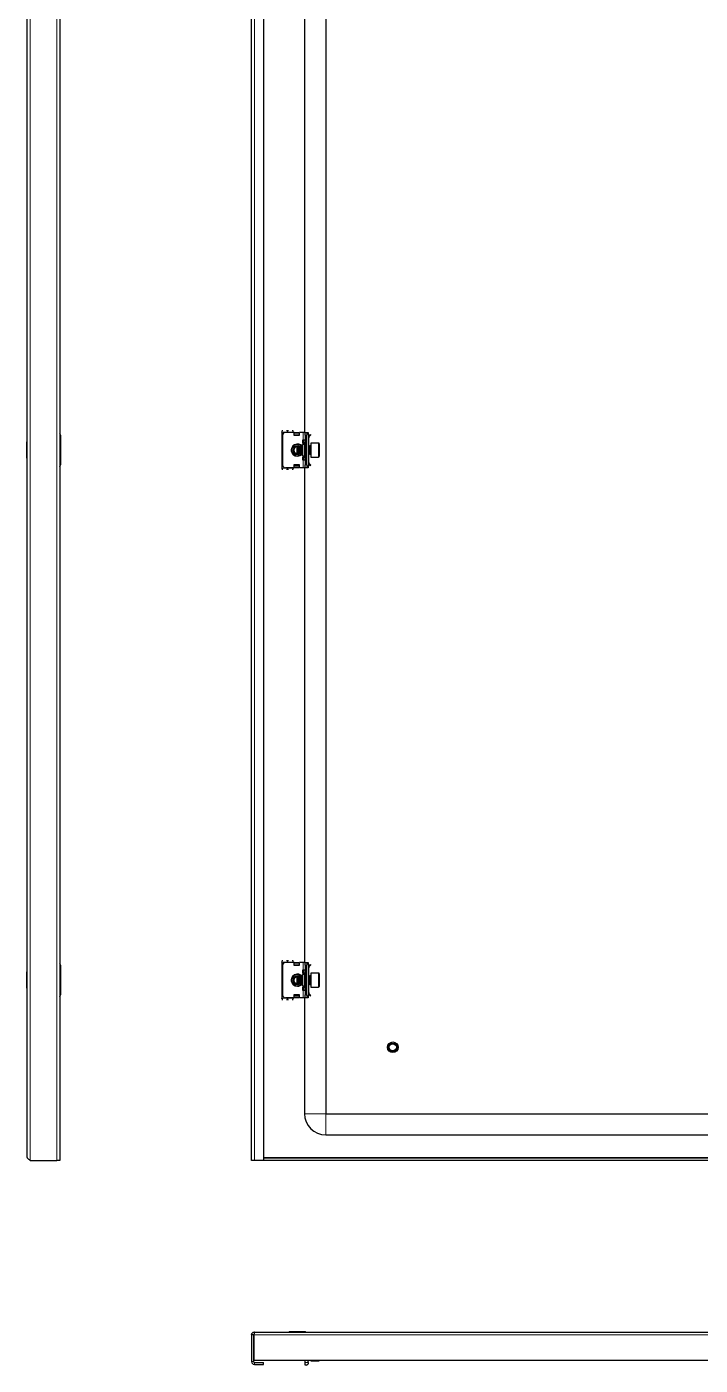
# Model space of a CAD drawing. Header units: millimetres. Extents: x -400 to 1821, y -702 to 1192.
# Drawn here: x 868 to 1345, y -702 to 245 of the extents above; entities that cross this region are included whole.
import ezdxf

# ---------------------------------------------------------------- set-up
doc = ezdxf.new("R2010")
doc.units = ezdxf.units.MM

msp = doc.modelspace()

# ---------------------------------------------------------------- linework, layer by layer
at = {"color": 7, "linetype": 'Continuous', "lineweight": 25}
for p, q in [((868.5, -554.86), (868.5, 995.94)), ((891.5, 998.04), (891.5, -556.96)), ((1027.18, -556.96), (1027.18, 998.04)), ((1035.68, 998.04), (1035.68, -556.96)), ((1079.68, 965.04), (1079.68, -523.96)), ((1064.68, 483.04), (1064.68, -41.96)), ((892, -43.96), (892, -64.96)), ((1048.68, -41.71), (1048.68, -67.21)), ((1049.18, -43.96), (1049.18, -64.96)), ((1057.18, -41.96), (1051.18, -41.96)), ((1056.68, -41.71), (1056.68, -41.96)), ((1057.18, -41.96), (1057.18, -43.96)), ((1057.38, -42.07), (1057.18, -42.07)), ((1057.18, -43.96), (1061.18, -43.96)), ((1057.38, -43.96), (1057.38, -42.07)), ((1057.43, -42.33), (1057.93, -41.98)), ((1057.93, -42.33), (1057.43, -42.69)), ((1057.43, -42.69), (1057.43, -42.33)), ((1057.43, -43.6), (1057.43, -42.69)), ((1057.43, -43.96), (1057.43, -43.6)), ((1057.93, -41.98), (1057.93, -42.33)), ((1057.93, -41.98), (1060.43, -41.98)), ((1057.93, -42.33), (1060.43, -42.33)), ((1060.43, -42.33), (1060.43, -41.98)), ((1060.43, -41.98), (1060.93, -42.33)), ((1060.93, -42.69), (1060.43, -42.33)), ((1060.93, -42.33), (1060.93, -42.69)), ((1060.93, -42.69), (1060.93, -43.6)), ((1060.93, -43.6), (1060.93, -43.96)), ((1063.68, -41.96), (1061.18, -41.96)), ((1061.18, -43.96), (1061.18, -41.96)), ((1065.18, -41.96), (1063.68, -41.96)), ((1065.18, -43.96), (1065.18, -41.96)), ((1065.18, -41.96), (1067.18, -41.96)), ((1065.18, -43.96), (1065.18, -64.96)), ((1066.18, -64.96), (1066.18, -43.96)), ((1067.18, -41.96), (1067.18, -42.22)), ((1067.18, -42.22), (1067.18, -66.69)), ((1067.18, -43.04), (1067.39, -43.25)), ((1067.68, -45.71), (1067.18, -45.71)), ((1067.68, -43.96), (1067.68, -44.42)), ((1067.68, -49.21), (1067.68, -45.71)), ((1067.77, -44.29), (1068.74, -43.32)), ((1068.12, -44.65), (1067.77, -44.29)), ((1068.12, -44.65), (1069.1, -43.67)), ((1068.74, -43.32), (1069.1, -43.67)), ((868.5, -48.67), (868.2, -48.67)), ((868.2, -56.6), (868.2, -48.67)), ((868.2, -60.24), (868.2, -56.6)), ((1059.49, -51.7), (1058.66, -51.89)), ((1059.74, -51.46), (1059.18, -52.01)), ((1059.18, -52.01), (1059.18, -56.72)), ((1059.18, -56.72), (1059.18, -56.9)), ((1059.79, -51.46), (1059.74, -51.46)), ((1059.74, -51.46), (1059.74, -57.23)), ((1060.18, -52.01), (1059.79, -51.46)), ((1059.79, -51.46), (1059.79, -53.31)), ((1059.79, -53.31), (1059.79, -57.46)), ((1060.34, -51.78), (1059.97, -51.71)), ((1060.57, -51.46), (1060.18, -52.01)), ((1060.18, -52.01), (1060.18, -53.52)), ((1060.18, -53.52), (1060.18, -56.9)), ((1060.79, -51.46), (1060.57, -51.46)), ((1060.57, -51.46), (1060.57, -53.31)), ((1060.57, -53.31), (1060.57, -57.46)), ((1061.18, -52.01), (1060.79, -51.46)), ((1060.79, -51.46), (1060.79, -53.31)), ((1060.79, -53.31), (1060.79, -57.46)), ((1061.01, -51.77), (1061.26, -51.9)), ((1061.57, -51.46), (1061.18, -52.01)), ((1061.18, -52.01), (1061.18, -53.52)), ((1061.18, -53.52), (1061.18, -56.9)), ((1061.79, -51.46), (1061.57, -51.46)), ((1061.57, -51.46), (1061.57, -53.31)), ((1061.57, -53.31), (1061.57, -57.46)), ((1062.18, -52.01), (1061.79, -51.46)), ((1061.79, -51.46), (1061.79, -53.31)), ((1061.79, -53.31), (1061.79, -57.46)), ((1062.57, -51.46), (1062.18, -52.01)), ((1062.18, -52.01), (1062.18, -53.52)), ((1062.18, -53.52), (1062.18, -56.9)), ((1062.79, -51.46), (1062.57, -51.46)), ((1062.57, -51.46), (1062.57, -53.31)), ((1062.57, -53.31), (1062.57, -57.46)), ((1063.18, -52.01), (1062.79, -51.46)), ((1062.79, -51.46), (1062.79, -53.31)), ((1062.79, -53.31), (1062.79, -57.46)), ((1063.18, -47.46), (1063.18, -49.46)), ((1063.68, -47.46), (1063.18, -47.46)), ((1063.18, -49.21), (1064.18, -49.21)), ((1063.18, -49.46), (1064.86, -50.42)), ((1064.68, -50.46), (1063.18, -50.46)), ((1063.18, -50.46), (1063.18, -58.46)), ((1065.18, -47.46), (1063.68, -47.46)), ((1064.18, -49.21), (1064.68, -49.21)), ((1064.68, -49.21), (1064.68, -50.32)), ((1067.68, -49.21), (1067.18, -49.21)), ((1067.57, -51.46), (1067.18, -52.01)), ((1067.79, -51.46), (1067.57, -51.46)), ((1067.57, -51.46), (1067.57, -53.31)), ((1067.57, -53.31), (1067.57, -57.46)), ((1067.68, -51.46), (1067.68, -49.21)), ((1068.18, -52.01), (1067.79, -51.46)), ((1067.79, -51.46), (1067.79, -53.31)), ((1067.79, -53.31), (1067.79, -57.46)), ((1068.57, -51.46), (1068.18, -52.01)), ((1068.18, -52.01), (1068.18, -53.52)), ((1068.18, -53.52), (1068.18, -56.9)), ((1068.93, -51.46), (1068.57, -51.46)), ((1068.57, -51.46), (1068.57, -53.31)), ((1068.57, -53.31), (1068.57, -57.46)), ((1074.58, -49.46), (1069.18, -49.46)), ((1069.18, -49.46), (1069.18, -59.08)), ((1075.18, -50.06), (1075.18, -58.52)), ((868.2, -60.24), (868.5, -60.24)), ((1057.18, -64.96), (1057.18, -66.96)), ((1061.18, -64.96), (1057.18, -64.96)), ((1057.38, -66.84), (1057.38, -64.96)), ((1057.43, -65.31), (1057.43, -64.96)), ((1057.43, -66.22), (1057.43, -65.31)), ((1057.43, -66.22), (1057.93, -66.58)), ((1057.43, -66.58), (1057.43, -66.22)), ((1059.18, -56.9), (1059.74, -57.46)), ((1059.74, -57.23), (1059.74, -57.46)), ((1059.74, -57.46), (1059.79, -57.46)), ((1059.79, -57.46), (1060.18, -56.9)), ((1060.18, -56.9), (1060.57, -57.46)), ((1060.43, -66.58), (1060.93, -66.22)), ((1060.57, -57.46), (1060.79, -57.46)), ((1060.79, -57.46), (1061.18, -56.9)), ((1060.93, -64.96), (1060.93, -65.31)), ((1060.93, -65.31), (1060.93, -66.22)), ((1060.93, -66.22), (1060.93, -66.58)), ((1061.26, -57.01), (1061.01, -57.15)), ((1061.18, -56.9), (1061.57, -57.46)), ((1061.18, -66.96), (1061.18, -64.96)), ((1061.57, -57.46), (1061.79, -57.46)), ((1061.79, -57.46), (1062.18, -56.9)), ((1062.18, -56.9), (1062.57, -57.46)), ((1062.57, -57.46), (1062.79, -57.46)), ((1062.79, -57.46), (1063.18, -56.9)), ((1063.18, -58.46), (1064.68, -58.46)), ((1064.86, -58.49), (1063.18, -59.46)), ((1063.18, -59.46), (1063.18, -61.46)), ((1064.18, -59.71), (1063.18, -59.71)), ((1063.18, -61.46), (1063.68, -61.46)), ((1063.68, -61.46), (1065.18, -61.46)), ((1064.68, -59.71), (1064.18, -59.71)), ((1064.68, -58.59), (1064.68, -59.71)), ((1065.18, -66.96), (1065.18, -64.96)), ((1067.18, -56.9), (1067.57, -57.46)), ((1067.18, -59.71), (1067.68, -59.71)), ((1067.68, -63.21), (1067.18, -63.21)), ((1067.39, -65.66), (1067.18, -65.87)), ((1067.57, -57.46), (1067.79, -57.46)), ((1067.68, -59.71), (1067.68, -57.46)), ((1067.68, -63.21), (1067.68, -59.71)), ((1067.68, -64.96), (1067.68, -64.56)), ((1068.12, -64.27), (1067.77, -64.62)), ((1067.77, -64.62), (1068.74, -65.59)), ((1067.79, -57.46), (1068.18, -56.9)), ((1068.12, -64.27), (1069.1, -65.24)), ((1068.18, -56.9), (1068.57, -57.46)), ((1068.57, -57.46), (1068.93, -57.46)), ((1068.74, -65.59), (1069.1, -65.24)), ((1069.18, -59.08), (1069.18, -59.46)), ((1069.18, -59.46), (1074.58, -59.46)), ((1075.18, -58.52), (1075.18, -58.86)), ((1057.18, -66.96), (1051.18, -66.96)), ((1056.68, -66.96), (1056.68, -67.21)), ((1057.18, -66.84), (1057.38, -66.84)), ((1057.93, -66.93), (1057.43, -66.58)), ((1060.43, -66.58), (1057.93, -66.58)), ((1057.93, -66.58), (1057.93, -66.93)), ((1060.43, -66.93), (1057.93, -66.93)), ((1060.43, -66.93), (1060.43, -66.58)), ((1060.93, -66.58), (1060.43, -66.93)), ((1063.68, -66.96), (1061.18, -66.96)), ((1065.18, -66.96), (1063.68, -66.96)), ((1064.68, -66.96), (1064.68, -416.96)), ((1067.18, -66.96), (1065.18, -66.96)), ((1067.18, -66.69), (1067.18, -66.96)), ((868.5, -423.67), (868.2, -423.67)), ((868.2, -431.6), (868.2, -423.67)), ((892, -418.96), (892, -439.96)), ((1048.68, -416.71), (1048.68, -442.21)), ((1049.18, -418.96), (1049.18, -439.96)), ((1057.18, -416.96), (1051.18, -416.96)), ((1056.68, -416.71), (1056.68, -416.96)), ((1057.18, -416.96), (1057.18, -418.96)), ((1057.38, -417.07), (1057.18, -417.07)), ((1057.18, -418.96), (1061.18, -418.96)), ((1057.38, -418.96), (1057.38, -417.07)), ((1057.43, -417.33), (1057.93, -416.98)), ((1057.93, -417.33), (1057.43, -417.69)), ((1057.43, -417.69), (1057.43, -417.33)), ((1057.43, -418.6), (1057.43, -417.69)), ((1057.43, -418.96), (1057.43, -418.6)), ((1057.93, -416.98), (1057.93, -417.33)), ((1057.93, -416.98), (1060.43, -416.98)), ((1057.93, -417.33), (1060.43, -417.33)), ((1060.43, -417.33), (1060.43, -416.98)), ((1060.43, -416.98), (1060.93, -417.33)), ((1060.93, -417.69), (1060.43, -417.33)), ((1060.93, -417.33), (1060.93, -417.69)), ((1060.93, -417.69), (1060.93, -418.6)), ((1060.93, -418.6), (1060.93, -418.96)), ((1061.18, -418.96), (1061.18, -416.96)), ((1063.68, -416.96), (1061.18, -416.96)), ((1063.18, -422.46), (1063.18, -424.46)), ((1063.68, -422.46), (1063.18, -422.46)), ((1063.18, -424.21), (1064.18, -424.21)), ((1063.18, -424.46), (1064.86, -425.42)), ((1064.68, -425.46), (1063.18, -425.46)), ((1063.18, -425.46), (1063.18, -433.46)), ((1065.18, -416.96), (1063.68, -416.96)), ((1065.18, -422.46), (1063.68, -422.46)), ((1064.18, -424.21), (1064.68, -424.21)), ((1064.68, -424.21), (1064.68, -425.32)), ((1065.18, -418.96), (1065.18, -416.96)), ((1065.18, -416.96), (1067.18, -416.96)), ((1065.18, -418.96), (1065.18, -439.96)), ((1066.18, -439.96), (1066.18, -418.96)), ((1067.18, -416.96), (1067.18, -417.22)), ((1067.18, -417.22), (1067.18, -441.69)), ((1067.18, -418.04), (1067.39, -418.25)), ((1067.68, -420.71), (1067.18, -420.71)), ((1067.68, -424.21), (1067.18, -424.21)), ((1067.68, -418.96), (1067.68, -419.42)), ((1067.68, -424.21), (1067.68, -420.71)), ((1067.68, -426.46), (1067.68, -424.21)), ((1067.77, -419.29), (1068.74, -418.32)), ((1068.12, -419.65), (1067.77, -419.29)), ((1068.12, -419.65), (1069.1, -418.67)), ((1068.74, -418.32), (1069.1, -418.67)), ((1074.58, -424.46), (1069.18, -424.46)), ((1069.18, -424.46), (1069.18, -434.08)), ((1075.18, -425.06), (1075.18, -433.52)), ((868.2, -435.24), (868.2, -431.6)), ((868.2, -435.24), (868.5, -435.24)), ((1059.49, -426.7), (1058.66, -426.89)), ((1059.74, -426.46), (1059.18, -427.01)), ((1059.18, -427.01), (1059.18, -431.72)), ((1059.18, -431.72), (1059.18, -431.9)), ((1059.18, -431.9), (1059.74, -432.46)), ((1059.79, -426.46), (1059.74, -426.46)), ((1059.74, -426.46), (1059.74, -432.23)), ((1059.74, -432.23), (1059.74, -432.46)), ((1059.74, -432.46), (1059.79, -432.46)), ((1060.18, -427.01), (1059.79, -426.46)), ((1059.79, -426.46), (1059.79, -428.31)), ((1059.79, -428.31), (1059.79, -432.46)), ((1059.79, -432.46), (1060.18, -431.9)), ((1060.34, -426.78), (1059.97, -426.71)), ((1060.57, -426.46), (1060.18, -427.01)), ((1060.18, -427.01), (1060.18, -428.52)), ((1060.18, -428.52), (1060.18, -431.9)), ((1060.18, -431.9), (1060.57, -432.46)), ((1060.79, -426.46), (1060.57, -426.46)), ((1060.57, -426.46), (1060.57, -428.31)), ((1060.57, -428.31), (1060.57, -432.46)), ((1060.57, -432.46), (1060.79, -432.46)), ((1061.18, -427.01), (1060.79, -426.46)), ((1060.79, -426.46), (1060.79, -428.31)), ((1060.79, -428.31), (1060.79, -432.46)), ((1060.79, -432.46), (1061.18, -431.9)), ((1061.01, -426.77), (1061.26, -426.9)), ((1061.26, -432.01), (1061.01, -432.15)), ((1061.57, -426.46), (1061.18, -427.01)), ((1061.18, -427.01), (1061.18, -428.52)), ((1061.18, -428.52), (1061.18, -431.9)), ((1061.18, -431.9), (1061.57, -432.46)), ((1061.79, -426.46), (1061.57, -426.46)), ((1061.57, -426.46), (1061.57, -428.31)), ((1061.57, -428.31), (1061.57, -432.46)), ((1061.57, -432.46), (1061.79, -432.46)), ((1062.18, -427.01), (1061.79, -426.46)), ((1061.79, -426.46), (1061.79, -428.31)), ((1061.79, -428.31), (1061.79, -432.46)), ((1061.79, -432.46), (1062.18, -431.9)), ((1062.57, -426.46), (1062.18, -427.01)), ((1062.18, -427.01), (1062.18, -428.52)), ((1062.18, -428.52), (1062.18, -431.9)), ((1062.18, -431.9), (1062.57, -432.46)), ((1062.79, -426.46), (1062.57, -426.46)), ((1062.57, -426.46), (1062.57, -428.31)), ((1062.57, -428.31), (1062.57, -432.46)), ((1062.57, -432.46), (1062.79, -432.46)), ((1063.18, -427.01), (1062.79, -426.46)), ((1062.79, -426.46), (1062.79, -428.31)), ((1062.79, -428.31), (1062.79, -432.46)), ((1062.79, -432.46), (1063.18, -431.9)), ((1063.18, -433.46), (1064.68, -433.46)), ((1064.86, -433.49), (1063.18, -434.46)), ((1063.18, -434.46), (1063.18, -436.46)), ((1064.18, -434.71), (1063.18, -434.71)), ((1064.68, -434.71), (1064.18, -434.71)), ((1064.68, -433.59), (1064.68, -434.71)), ((1067.57, -426.46), (1067.18, -427.01)), ((1067.18, -431.9), (1067.57, -432.46)), ((1067.18, -434.71), (1067.68, -434.71)), ((1067.79, -426.46), (1067.57, -426.46)), ((1067.57, -426.46), (1067.57, -428.31)), ((1067.57, -428.31), (1067.57, -432.46)), ((1067.57, -432.46), (1067.79, -432.46)), ((1067.68, -434.71), (1067.68, -432.46)), ((1067.68, -438.21), (1067.68, -434.71)), ((1068.18, -427.01), (1067.79, -426.46)), ((1067.79, -426.46), (1067.79, -428.31)), ((1067.79, -428.31), (1067.79, -432.46)), ((1067.79, -432.46), (1068.18, -431.9)), ((1068.57, -426.46), (1068.18, -427.01)), ((1068.18, -427.01), (1068.18, -428.52)), ((1068.18, -428.52), (1068.18, -431.9)), ((1068.18, -431.9), (1068.57, -432.46)), ((1068.93, -426.46), (1068.57, -426.46)), ((1068.57, -426.46), (1068.57, -428.31)), ((1068.57, -428.31), (1068.57, -432.46)), ((1068.57, -432.46), (1068.93, -432.46)), ((1069.18, -434.08), (1069.18, -434.46)), ((1069.18, -434.46), (1074.58, -434.46)), ((1075.18, -433.52), (1075.18, -433.86)), ((1057.18, -441.96), (1051.18, -441.96)), ((1056.68, -441.96), (1056.68, -442.21)), ((1061.18, -439.96), (1057.18, -439.96)), ((1057.18, -439.96), (1057.18, -441.96)), ((1057.18, -441.84), (1057.38, -441.84)), ((1057.38, -441.84), (1057.38, -439.96)), ((1057.43, -440.31), (1057.43, -439.96)), ((1057.43, -441.22), (1057.43, -440.31)), ((1057.43, -441.22), (1057.93, -441.58)), ((1057.43, -441.58), (1057.43, -441.22)), ((1057.93, -441.93), (1057.43, -441.58)), ((1060.43, -441.58), (1057.93, -441.58)), ((1057.93, -441.58), (1057.93, -441.93)), ((1060.43, -441.93), (1057.93, -441.93)), ((1060.43, -441.58), (1060.93, -441.22)), ((1060.43, -441.93), (1060.43, -441.58)), ((1060.93, -441.58), (1060.43, -441.93)), ((1060.93, -439.96), (1060.93, -440.31)), ((1060.93, -440.31), (1060.93, -441.22)), ((1060.93, -441.22), (1060.93, -441.58)), ((1061.18, -441.96), (1061.18, -439.96)), ((1063.68, -441.96), (1061.18, -441.96)), ((1063.18, -436.46), (1063.68, -436.46)), ((1063.68, -436.46), (1065.18, -436.46)), ((1065.18, -441.96), (1063.68, -441.96)), ((1064.68, -441.96), (1064.68, -523.96)), ((1065.18, -441.96), (1065.18, -439.96)), ((1067.18, -441.96), (1065.18, -441.96)), ((1067.68, -438.21), (1067.18, -438.21)), ((1067.39, -440.66), (1067.18, -440.87)), ((1067.18, -441.69), (1067.18, -441.96)), ((1067.68, -439.96), (1067.68, -439.56)), ((1068.12, -439.27), (1067.77, -439.62)), ((1067.77, -439.62), (1068.74, -440.59)), ((1068.12, -439.27), (1069.1, -440.24)), ((1068.74, -440.59), (1069.1, -440.24)), ((1079.68, -523.96), (1768.68, -523.96)), ((1079.68, -538.96), (1768.68, -538.96)), ((870.6, -556.96), (889.4, -556.96)), ((891.5, -556.96), (889.4, -556.96)), ((1029.28, -556.96), (1027.18, -556.96)), ((1035.68, -556.96), (1029.28, -556.96)), ((1812.68, -555.46), (1035.68, -555.46)), ((1812.68, -556.96), (1035.68, -556.96)), ((1028.68, -680.5), (1027.18, -680.5)), ((1027.18, -680.5), (1027.18, -699.3)), ((1028.68, -680.5), (1028.68, -699.3)), ((1028.88, -680.5), (1028.94, -680.03)), ((1028.88, -680.5), (1028.88, -698.4)), ((1029.28, -678.4), (1819.08, -678.4)), ((1053.9, -678.1), (1053.9, -678.4)), ((1053.9, -678.1), (1065.47, -678.1)), ((1065.47, -678.4), (1065.47, -678.1)), ((1028.88, -698.4), (1819.48, -698.4)), ((1029.28, -699.9), (1035.68, -699.9)), ((1035.68, -701.4), (1035.68, -699.9)), ((1065.18, -699.9), (1065.18, -698.4)), ((1065.18, -701.9), (1065.18, -699.9)), ((1067.18, -699.9), (1067.18, -698.4)), ((1067.68, -698.9), (1067.18, -698.9)), ((1067.18, -699.9), (1067.18, -700.9)), ((1069.18, -698.4), (1069.18, -698.9)), ((1069.18, -698.9), (1074.58, -698.9)), ((1029.28, -701.4), (1035.68, -701.4)), ((1066.18, -701.9), (1065.18, -701.9)), ((1066.18, -701.9), (1067.18, -700.9))]:
    msp.add_line(p, q, dxfattribs=at)
at = {"color": 8, "linetype": 'Continuous', "lineweight": 18}
for p, q in [((870.6, -556.96), (870.6, 998.04)), ((889.4, -556.96), (889.4, 998.04)), ((1029.28, 998.04), (1029.28, -556.96)), ((1048.68, -41.71), (1052.68, -41.71)), ((1052.68, -41.71), (1056.68, -41.71)), ((1060.93, -43.6), (1057.43, -43.6)), ((1063.68, -41.96), (1063.68, -47.46)), ((1066.18, -43.96), (1065.18, -43.96)), ((1067.18, -43.46), (1067.39, -43.25)), ((1067.18, -43.96), (1067.68, -43.96)), ((1064.18, -47.46), (1064.18, -49.21)), ((1064.68, -58.46), (1064.68, -50.46)), ((1068.93, -57.46), (1068.93, -51.46)), ((1074.58, -59.08), (1074.58, -49.46)), ((1057.43, -65.31), (1060.93, -65.31)), ((1063.68, -61.46), (1063.68, -66.96)), ((1064.18, -59.71), (1064.18, -61.46)), ((1065.18, -64.96), (1066.18, -64.96)), ((1067.18, -64.96), (1067.68, -64.96)), ((1067.18, -65.46), (1067.39, -65.66)), ((1074.58, -59.46), (1074.58, -59.08)), ((1048.68, -67.21), (1052.68, -67.21)), ((1056.68, -67.21), (1052.68, -67.21)), ((1048.68, -416.71), (1052.68, -416.71)), ((1052.68, -416.71), (1056.68, -416.71)), ((1060.93, -418.6), (1057.43, -418.6)), ((1063.68, -416.96), (1063.68, -422.46)), ((1064.18, -422.46), (1064.18, -424.21)), ((1064.68, -433.46), (1064.68, -425.46)), ((1066.18, -418.96), (1065.18, -418.96)), ((1067.18, -418.46), (1067.39, -418.25)), ((1067.18, -418.96), (1067.68, -418.96)), ((1074.58, -434.08), (1074.58, -424.46)), ((1064.18, -434.71), (1064.18, -436.46)), ((1068.93, -432.46), (1068.93, -426.46)), ((1074.58, -434.46), (1074.58, -434.08)), ((1048.68, -442.21), (1052.68, -442.21)), ((1056.68, -442.21), (1052.68, -442.21)), ((1057.43, -440.31), (1060.93, -440.31)), ((1063.68, -436.46), (1063.68, -441.96)), ((1065.18, -439.96), (1066.18, -439.96)), ((1067.18, -439.96), (1067.68, -439.96)), ((1067.18, -440.46), (1067.39, -440.66)), ((1079.68, -523.96), (1064.68, -523.96)), ((1079.68, -523.96), (1079.68, -538.96)), ((1812.68, -554.86), (1035.68, -554.86)), ((1028.88, -680.5), (1819.48, -680.5)), ((1028.68, -699.3), (1027.18, -699.3)), ((1029.28, -699.9), (1029.28, -701.4)), ((1065.18, -699.9), (1067.18, -699.9)), ((1074.58, -698.9), (1074.58, -698.4))]:
    msp.add_line(p, q, dxfattribs=at)
at = {"color": 7, "linetype": 'Continuous', "lineweight": 25, "flags": 128}
for points in [[(1059.97, -57.2), (1060.22, -57.16), (1060.34, -57.13)], [(1059.97, -432.2), (1060.22, -432.16), (1060.34, -432.13)]]:
    msp.add_lwpolyline(points, dxfattribs=at)
at = {"color": 7, "linetype": 'Continuous', "lineweight": 25}
for radius in [3.75, 3, 2.5]:
    msp.add_circle((1127.18, -476.96), radius, dxfattribs=at)
for centre, radius, start, end in [((890, -43.96), 2, 0, 41.40962), ((1051.18, -43.96), 2, 90, 180), ((1068.18, -43.96), 2, 120, 180), ((1066.68, -43.96), 1, 0, 45), ((1059.68, -54.46), 4, 45.71765, 270), ((1059.68, -54.46), 3, 74.33161, 285.66839), ((1059.68, -54.46), 2.76, 111.7574, 265.98739), ((1059.68, -54.46), 2.45, 101.79772, 201.7574), ((1059.68, -54.46), 2.45, 201.7574, 258.20228), ((1064.68, -49.96), 0.5, 270, 360), ((1068.93, -51.21), 0.25, 270, 0), ((1074.58, -50.06), 0.6, 0, 90), ((890, -64.96), 2, 318.59038, 0), ((1051.18, -64.96), 2, 180, 270), ((1059.68, -54.46), 4, 270, 314.28235), ((1064.68, -58.96), 0.5, 0, 90), ((1068.18, -64.96), 2, 180, 240), ((1066.68, -64.96), 1, 315, 0), ((1068.93, -57.71), 0.25, 360, 90), ((1074.58, -58.86), 0.6, 270, 360), ((890, -418.96), 2, 0, 41.40962), ((1051.18, -418.96), 2, 90, 180), ((1059.68, -429.46), 4, 45.71765, 270), ((1064.68, -424.96), 0.5, 270, 0), ((1068.18, -418.96), 2, 120, 180), ((1066.68, -418.96), 1, 0, 45), ((1074.58, -425.06), 0.6, 0, 90), ((1059.68, -429.46), 3, 74.33161, 285.66839), ((1059.68, -429.46), 2.76, 111.7574, 265.98739), ((1059.68, -429.46), 2.45, 101.79772, 201.7574), ((1059.68, -429.46), 2.45, 201.7574, 258.20228), ((1059.68, -429.46), 4, 270, 314.28235), ((1064.68, -433.96), 0.5, 0, 90), ((1068.93, -426.21), 0.25, 270, 0), ((1068.93, -432.71), 0.25, 360, 90), ((1074.58, -433.86), 0.6, 270, 360), ((890, -439.96), 2, 318.59038, 0), ((1051.18, -439.96), 2, 180, 270), ((1068.18, -439.96), 2, 180, 240), ((1066.68, -439.96), 1, 315, 0), ((1079.68, -523.96), 15, 180, 270), ((1029.28, -699.3), 2.1, 180, 270), ((1029.28, -699.3), 0.6, 180, 270), ((1074.58, -698.3), 0.6, 270, 350.40593)]:
    msp.add_arc(centre, radius, start, end, dxfattribs=at)
at = {"color": 8, "linetype": 'Continuous', "lineweight": 18}
for centre, start, end in [((1059.68, -54.46), 38.94244, 270), ((1059.68, -54.46), 270, 321.05756), ((1059.68, -429.46), 38.94244, 270), ((1059.68, -429.46), 270, 321.05756)]:
    msp.add_arc(centre, 4.5, start, end, dxfattribs=at)
at = {"color": 7, "linetype": 'Continuous', "lineweight": 25}
for points, knots in [([(1048.68, -41.71), (1048.78, -41.46), (1048.97, -40.97), (1049.16, -40.58), (1049.25, -40.38)], [0, 0, 0, 0, 0.5020654, 1, 1, 1, 1]), ([(1052.11, -40.39), (1052.19, -40.55), (1052.36, -40.9), (1052.55, -41.39), (1052.67, -41.67), (1052.68, -41.71)], [0, 0, 0, 0, 0.415483, 0.917152, 1, 1, 1, 1]), ([(1052.68, -41.71), (1052.78, -41.46), (1052.97, -40.97), (1053.16, -40.58), (1053.25, -40.38)], [0, 0, 0, 0, 0.502065, 1, 1, 1, 1]), ([(1056.11, -40.39), (1056.19, -40.55), (1056.36, -40.9), (1056.55, -41.39), (1056.67, -41.67), (1056.68, -41.71)], [0, 0, 0, 0, 0.4154826, 0.9171518, 1, 1, 1, 1]), ([(1067.77, -44.29), (1067.61, -44.48), (1067.31, -44.86), (1067.19, -45.39), (1067.18, -45.67), (1067.18, -45.71)], [0, 0, 0, 0, 0.461863, 0.923726, 1, 1, 1, 1]), ([(1068.12, -44.65), (1068, -44.79), (1067.82, -45.02), (1067.7, -45.4), (1067.69, -45.6), (1067.68, -45.71)], [0, 0, 0, 0, 0.485042, 0.738404, 1, 1, 1, 1]), ([(1067.18, -63.21), (1067.21, -63.45), (1067.26, -63.93), (1067.55, -64.39), (1067.74, -64.59), (1067.77, -64.62)], [0, 0, 0, 0, 0.461863, 0.923726, 1, 1, 1, 1]), ([(1067.68, -63.21), (1067.7, -63.4), (1067.73, -63.69), (1067.92, -64.04), (1068.05, -64.19), (1068.12, -64.27)], [0, 0, 0, 0, 0.485042, 0.738404, 1, 1, 1, 1]), ([(1049.25, -68.52), (1049.17, -68.36), (1049, -68.01), (1048.81, -67.53), (1048.7, -67.25), (1048.68, -67.21)], [0, 0, 0, 0, 0.4154826, 0.9171518, 1, 1, 1, 1]), ([(1052.68, -67.21), (1052.59, -67.45), (1052.4, -67.94), (1052.2, -68.33), (1052.11, -68.53)], [0, 0, 0, 0, 0.502065, 1, 1, 1, 1]), ([(1053.25, -68.52), (1053.17, -68.36), (1053, -68.01), (1052.81, -67.53), (1052.7, -67.25), (1052.68, -67.21)], [0, 0, 0, 0, 0.415483, 0.917152, 1, 1, 1, 1]), ([(1056.68, -67.21), (1056.63, -67.33), (1056.54, -67.57), (1056.4, -67.92), (1056.25, -68.25), (1056.16, -68.43), (1056.11, -68.53)], [0, 0, 0, 0, 0.2474545, 0.5020799, 0.7495343, 1, 1, 1, 1]), ([(1048.68, -416.71), (1048.78, -416.46), (1048.97, -415.97), (1049.16, -415.58), (1049.25, -415.38)], [0, 0, 0, 0, 0.502065, 1, 1, 1, 1]), ([(1052.11, -415.39), (1052.19, -415.55), (1052.36, -415.9), (1052.55, -416.39), (1052.67, -416.67), (1052.68, -416.71)], [0, 0, 0, 0, 0.415483, 0.917152, 1, 1, 1, 1]), ([(1052.68, -416.71), (1052.78, -416.46), (1052.97, -415.97), (1053.16, -415.58), (1053.25, -415.38)], [0, 0, 0, 0, 0.502065, 1, 1, 1, 1]), ([(1056.11, -415.39), (1056.19, -415.55), (1056.36, -415.9), (1056.55, -416.39), (1056.67, -416.67), (1056.68, -416.71)], [0, 0, 0, 0, 0.415483, 0.917152, 1, 1, 1, 1]), ([(1067.77, -419.29), (1067.61, -419.48), (1067.31, -419.86), (1067.19, -420.39), (1067.18, -420.67), (1067.18, -420.71)], [0, 0, 0, 0, 0.461863, 0.923726, 1, 1, 1, 1]), ([(1068.12, -419.65), (1068, -419.79), (1067.82, -420.02), (1067.7, -420.4), (1067.69, -420.6), (1067.68, -420.71)], [0, 0, 0, 0, 0.485042, 0.738404, 1, 1, 1, 1]), ([(1049.25, -443.52), (1049.17, -443.36), (1049, -443.01), (1048.81, -442.53), (1048.7, -442.25), (1048.68, -442.21)], [0, 0, 0, 0, 0.415483, 0.917152, 1, 1, 1, 1]), ([(1052.68, -442.21), (1052.59, -442.45), (1052.4, -442.94), (1052.2, -443.33), (1052.11, -443.53)], [0, 0, 0, 0, 0.502065, 1, 1, 1, 1]), ([(1053.25, -443.52), (1053.17, -443.36), (1053, -443.01), (1052.81, -442.53), (1052.7, -442.25), (1052.68, -442.21)], [0, 0, 0, 0, 0.415483, 0.917152, 1, 1, 1, 1]), ([(1056.68, -442.21), (1056.63, -442.33), (1056.54, -442.57), (1056.4, -442.92), (1056.25, -443.25), (1056.16, -443.43), (1056.11, -443.53)], [0, 0, 0, 0, 0.247454, 0.50208, 0.749534, 1, 1, 1, 1]), ([(1067.18, -438.21), (1067.21, -438.45), (1067.26, -438.93), (1067.55, -439.39), (1067.74, -439.59), (1067.77, -439.62)], [0, 0, 0, 0, 0.461863, 0.923726, 1, 1, 1, 1]), ([(1067.68, -438.21), (1067.7, -438.4), (1067.73, -438.69), (1067.92, -439.04), (1068.05, -439.19), (1068.12, -439.27)], [0, 0, 0, 0, 0.485042, 0.738404, 1, 1, 1, 1]), ([(868.5, -554.86), (868.5, -555.03), (868.55, -555.2), (868.76, -555.56), (868.91, -555.73), (869.31, -556.08), (869.54, -556.25), (870.05, -556.61), (870.32, -556.78), (870.6, -556.96)], [0, 0, 0, 0, 0.25, 0.25, 0.5, 0.5, 0.75, 0.75, 1, 1, 1, 1]), ([(1027.18, -680.5), (1027.18, -680.22), (1027.24, -679.95), (1027.45, -679.44), (1027.6, -679.21), (1027.99, -678.82), (1028.22, -678.66), (1028.73, -678.45), (1029, -678.4), (1029.28, -678.4)], [0, 0, 0, 0, 0.25, 0.25, 0.5, 0.5, 0.75, 0.75, 1, 1, 1, 1]), ([(1028.68, -680.5), (1028.69, -680.42), (1028.71, -680.26), (1028.81, -680.07), (1028.92, -680.04), (1028.94, -680.03)], [0, 0, 0, 0, 0.432796, 0.865566, 1, 1, 1, 1]), ([(1029.28, -678.4), (1029.25, -678.4), (1029.21, -678.45), (1029.15, -678.66), (1029.11, -678.82), (1029.05, -679.21), (1029.01, -679.44), (1028.95, -679.95), (1028.91, -680.22), (1028.88, -680.5)], [0, 0, 0, 0, 0.25, 0.25, 0.5, 0.5, 0.75, 0.75, 1, 1, 1, 1]), ([(1067.59, -698.4), (1067.51, -698.45), (1067.27, -698.6), (1067.19, -698.77), (1067.18, -698.88), (1067.18, -698.9)], [0, 0, 0, 0, 0.331346, 0.905226, 1, 1, 1, 1]), ([(1067.99, -698.4), (1067.92, -698.46), (1067.79, -698.57), (1067.7, -698.74), (1067.69, -698.84), (1067.68, -698.9)], [0, 0, 0, 0, 0.360365, 0.675069, 1, 1, 1, 1])]:
    msp.add_open_spline(points, degree=3, knots=knots, dxfattribs=at)

doc.saveas('drawing.dxf')
